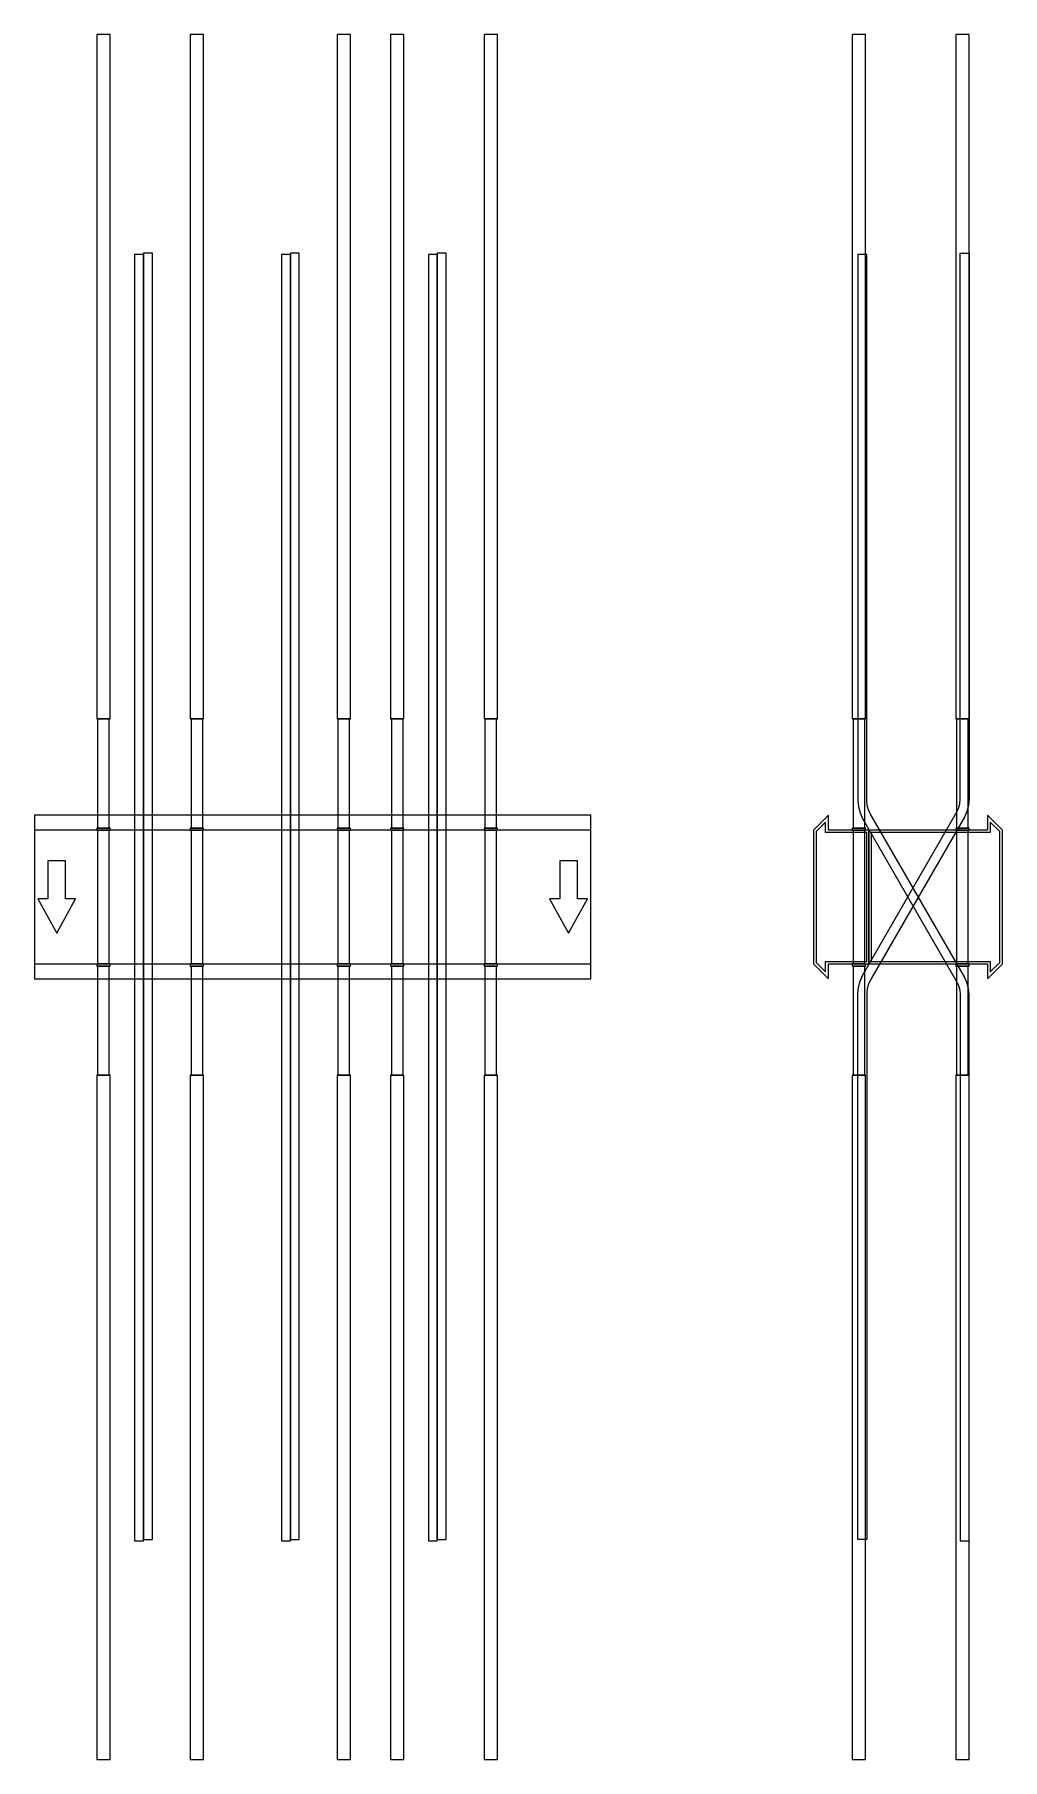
# Model space of a CAD drawing. Extents: x 0 to 870, y -775 to 775.
import ezdxf

# ---------------------------------------------------------------- set-up
doc = ezdxf.new("R2010")
doc.units = 0
doc.layers.add('Halfen', color=7, linetype='CONTINUOUS')

msp = doc.modelspace()

# ---------------------------------------------------------------- linework, layer by layer
at = {"layer": 'Halfen', "color": 7}
for points in [[(68, 160), (68, 775), (56, 775), (56, 160)], [(152, 160), (152, 775), (140, 775), (140, 160)], [(284, 160), (284, 775), (272, 775), (272, 160)], [(332, 160), (332, 775), (320, 775), (320, 160)], [(416, 160), (416, 775), (404, 775), (404, 160)], [(747, 160), (747, 775), (735, 775), (735, 160)], [(840, 160), (840, 775), (828, 775), (828, 160)], [(98, -578.609), (98, 577.25), (90, 577.25), (90, -578.609)], [(106, -577.251), (106, 578.609), (98, 578.609), (98, -577.251)], [(230, -578.609), (230, 577.25), (222, 577.25), (222, -578.609)], [(238, -577.251), (238, 578.609), (230, 578.609), (230, -577.251)], [(362, -578.609), (362, 577.25), (354, 577.25), (354, -578.609)], [(370, -577.251), (370, 578.609), (362, 578.609), (362, -577.251)], [(740, -577.251), (740, -86.497), (740.486, -80.941), (741.93, -75.553), (744.287, -70.497), (828.785, 75.856), (830.553, 79.648), (831.635, 83.689), (832, 87.856), (832, 578.609), (840, 578.609), (840, 87.856), (839.514, 82.3), (838.07, 76.912), (835.713, 71.856), (751.215, -74.497), (749.447, -78.289), (748.365, -82.33), (748, -86.497), (748, -577.251)], [(840, -578.609), (840, -87.856), (839.514, -82.3), (838.07, -76.912), (835.713, -71.856), (751.215, 74.497), (749.447, 78.289), (748.365, 82.33), (748, 86.497), (748, 577.25), (740, 577.25), (740, 86.497), (740.486, 80.941), (741.93, 75.553), (744.287, 70.497), (828.785, -75.856), (830.553, -79.648), (831.635, -83.689), (832, -87.856), (832, -578.609)], [(67.25, 62), (67.25, 160), (56.75, 160), (56.75, 62)], [(151.25, 62), (151.25, 160), (140.75, 160), (140.75, 62)], [(283.25, 62), (283.25, 160), (272.75, 160), (272.75, 62)], [(331.25, 62), (331.25, 160), (320.75, 160), (320.75, 62)], [(415.25, 62), (415.25, 160), (404.75, 160), (404.75, 62)], [(746.25, 62), (746.25, 160), (735.75, 160), (735.75, 62)], [(839.25, 62), (839.25, 160), (828.75, 160), (828.75, 62)], [(0, -73.5), (500, -73.5), (500, 73.5), (0, 73.5)], [(68, 60), (68, 62), (56, 62), (56, 60)], [(152, 60), (152, 62), (140, 62), (140, 60)], [(284, 60), (284, 62), (272, 62), (272, 60)], [(332, 60), (332, 62), (320, 62), (320, 60)], [(416, 60), (416, 62), (404, 62), (404, 60)], [(750, -60), (750, 60), (713.5, 60), (713.5, 73.5), (700, 60), (700, -60), (713.5, -73.5), (713.5, -60)], [(748, -58), (748, 58), (711, 58), (711, 67.25), (702.5, 58.75), (702.5, -58.75), (711, -67.25), (711, -58)], [(747, 60), (747, 62), (735, 62), (735, 60)], [(870, -60), (870, 60), (856.5, 73.5), (856.5, 60), (750, 60), (750, -60), (856.5, -60), (856.5, -73.5)], [(867.5, -58.75), (867.5, 58.75), (859, 67.25), (859, 58), (752, 58), (752, -58), (859, -58), (859, -67.25)], [(840, 60), (840, 62), (828, 62), (828, 60)], [(0, -60), (500, -60), (500, 60), (0, 60)], [(67.25, -60), (67.25, 60), (56.75, 60), (56.75, -60)], [(151.25, -60), (151.25, 60), (140.75, 60), (140.75, -60)], [(283.25, -60), (283.25, 60), (272.75, 60), (272.75, -60)], [(331.25, -60), (331.25, 60), (320.75, 60), (320.75, -60)], [(415.25, -60), (415.25, 60), (404.75, 60), (404.75, -60)], [(746.25, -60), (746.25, 60), (735.75, 60), (735.75, -60)], [(839.25, -60), (839.25, 60), (828.75, 60), (828.75, -60)], [(20, -32.5), (37, -1.5), (28, -1.5), (28, 32.5), (12, 32.5), (12, -1.5), (3, -1.5)], [(480, -32.5), (497, -1.5), (488, -1.5), (488, 32.5), (472, 32.5), (472, -1.5), (463, -1.5)], [(68, -62), (68, -60), (56, -60), (56, -62)], [(67.25, -160), (67.25, -62), (56.75, -62), (56.75, -160)], [(152, -62), (152, -60), (140, -60), (140, -62)], [(151.25, -160), (151.25, -62), (140.75, -62), (140.75, -160)], [(284, -62), (284, -60), (272, -60), (272, -62)], [(283.25, -160), (283.25, -62), (272.75, -62), (272.75, -160)], [(332, -62), (332, -60), (320, -60), (320, -62)], [(331.25, -160), (331.25, -62), (320.75, -62), (320.75, -160)], [(416, -62), (416, -60), (404, -60), (404, -62)], [(415.25, -160), (415.25, -62), (404.75, -62), (404.75, -160)], [(747, -62), (747, -60), (735, -60), (735, -62)], [(746.25, -160), (746.25, -62), (735.75, -62), (735.75, -160)], [(840, -62), (840, -60), (828, -60), (828, -62)], [(839.25, -160), (839.25, -62), (828.75, -62), (828.75, -160)], [(68, -775), (68, -160), (56, -160), (56, -775)], [(152, -775), (152, -160), (140, -160), (140, -775)], [(284, -775), (284, -160), (272, -160), (272, -775)], [(332, -775), (332, -160), (320, -160), (320, -775)], [(416, -775), (416, -160), (404, -160), (404, -775)], [(747, -775), (747, -160), (735, -160), (735, -775)], [(840, -775), (840, -160), (828, -160), (828, -775)]]:
    msp.add_lwpolyline(points, close=True, dxfattribs=at)

doc.saveas('drawing.dxf')
